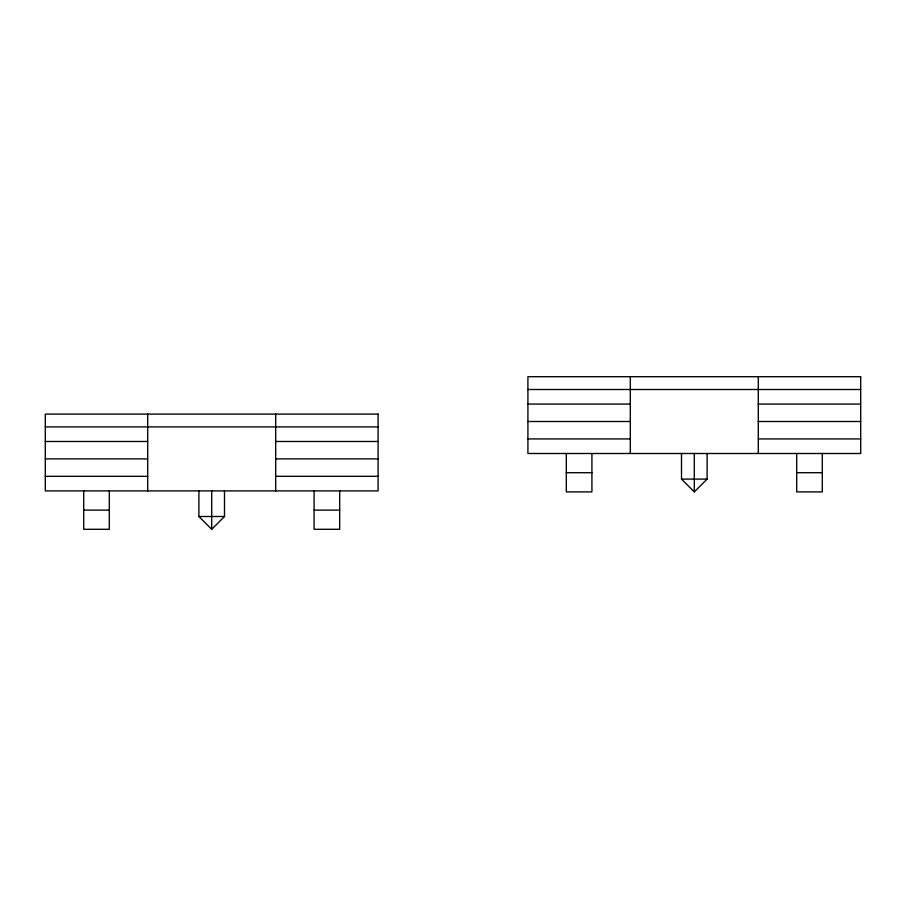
<?xml version="1.0" encoding="UTF-8"?>
<svg xmlns="http://www.w3.org/2000/svg" width="906" height="906" viewBox="0 0 906 906"><rect width="100%" height="100%" fill="white"/><g stroke="black" fill="none" stroke-linecap="round" stroke-linejoin="round"><path stroke-width="1.36" d="M198.89 490.905L198.89 516.499L211.698 529.297L224.495 516.499L224.495 490.905M681.505 453.498L681.505 479.093L694.302 491.901L707.11 479.093L707.11 453.498M527.915 389.501L860.7 389.501M527.915 404.076L630.304 404.076M758.299 404.076L860.7 404.076M527.915 421.494L630.304 421.494M758.299 421.494L860.7 421.494M45.3 426.907L378.085 426.907M527.915 438.923L630.304 438.923M758.299 438.923L860.7 438.923M45.3 441.482L147.701 441.482M275.696 441.482L378.085 441.482M45.3 458.9L147.701 458.9M275.696 458.9L378.085 458.9M566.318 472.694L591.912 472.694M796.702 472.694L822.297 472.694M45.3 476.33L147.701 476.33M275.696 476.33L378.085 476.33M681.505 479.093L707.11 479.093M83.703 510.101L109.298 510.101M314.088 510.101L339.682 510.101M198.89 516.499L224.495 516.499M822.297 453.498L822.297 491.901L796.702 491.901L796.702 453.498M758.299 376.703L758.299 453.498M694.302 453.498L694.302 491.901M630.304 376.703L630.304 453.498M591.912 453.498L591.912 491.901L566.318 491.901L566.318 453.498M339.682 490.905L339.682 529.297L314.088 529.297L314.088 490.905M275.696 414.099L275.696 490.905M211.698 490.905L211.698 529.297M147.701 414.099L147.701 490.905M109.298 490.905L109.298 529.297L83.703 529.297L83.703 490.905M860.7 376.703L527.915 376.703L527.915 453.498L860.7 453.498L860.7 376.703M378.085 414.099L45.3 414.099L45.3 490.905L378.085 490.905L378.085 414.099"/></g></svg>
